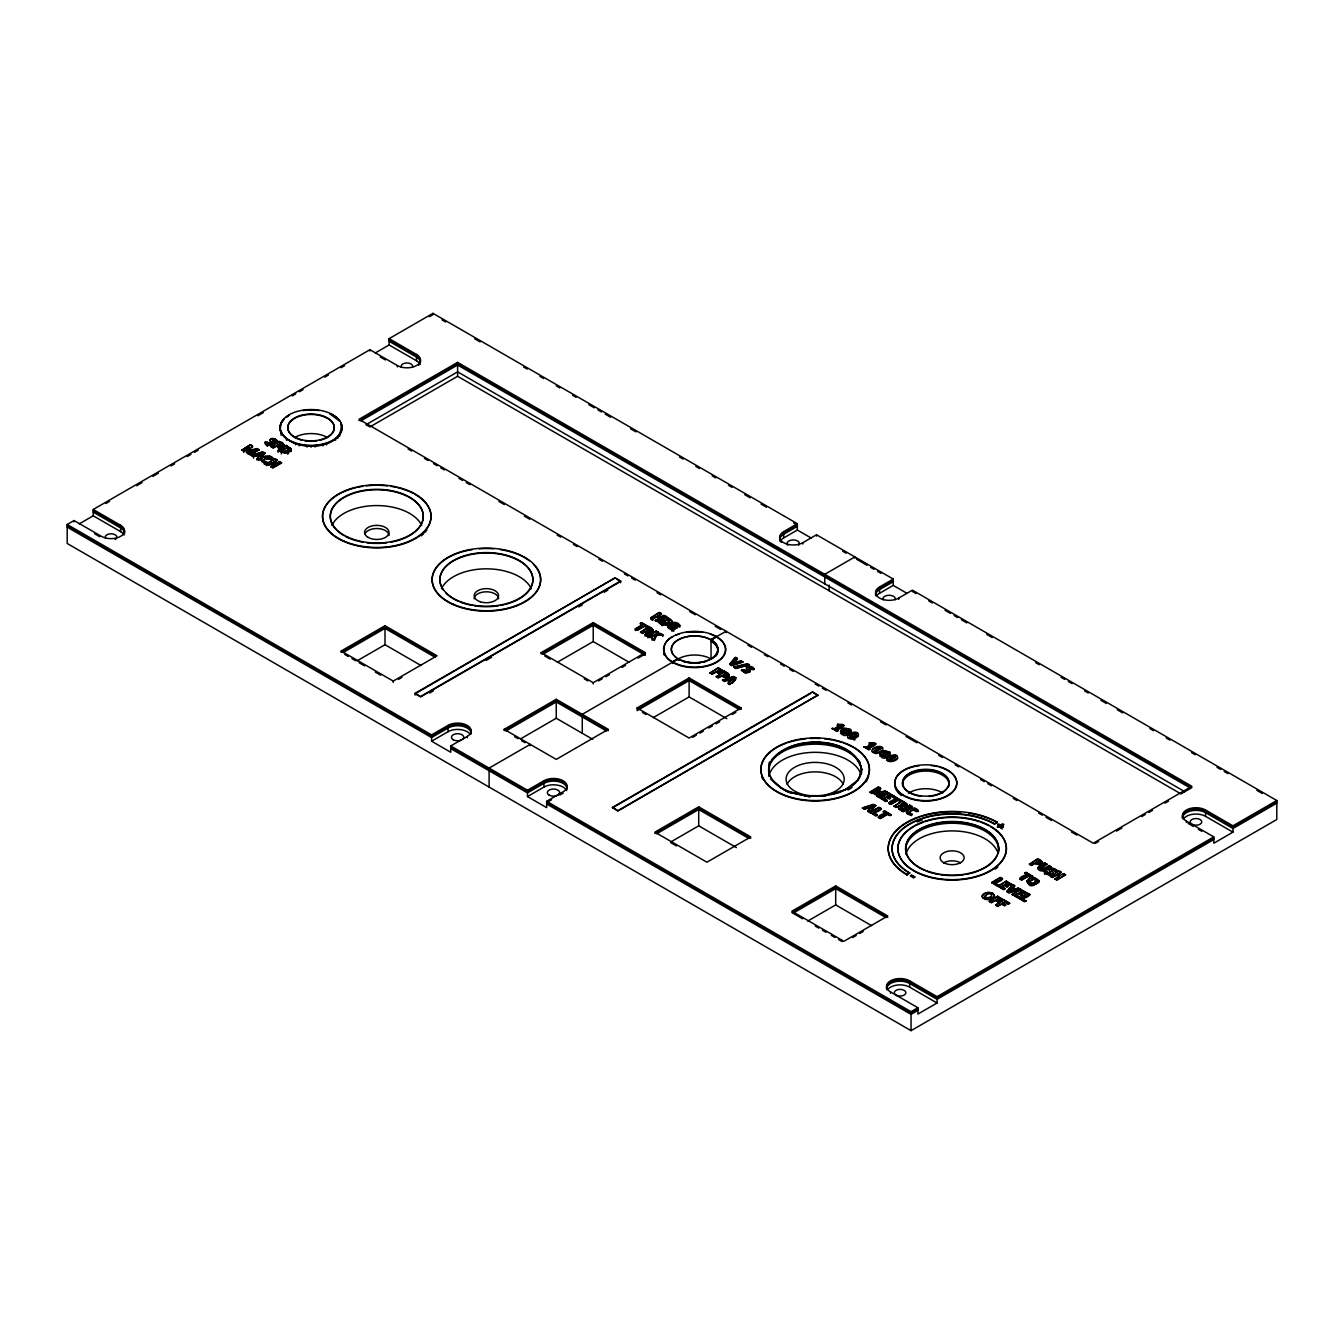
<?xml version="1.0" encoding="UTF-8"?>
<svg xmlns="http://www.w3.org/2000/svg" width="1344" height="1344" viewBox="0 0 1344 1344"><rect width="100%" height="100%" fill="white"/><g stroke="black" fill="none" stroke-linecap="round" stroke-linejoin="round"><path stroke-width="1.5" d="M261.324 460.555L261.324 459.497L262.03 461.765L264.348 462.974L266.213 463.294L266.65 461.815C259.98 461.412 268.481 455.196 270.984 458.741M667.884 626.002L667.884 627.06C668.002 621.617 678.703 620.491 679.762 625.884L677.93 625.968L675.763 623.818L672.034 624.742L670.404 626.203L670.824 628.102L674.134 627.413L672.571 626.388L673.73 625.279L677.292 627.329L673.764 629.798L669.329 628.79L667.884 626.623M906.511 812.75L906.528 811.675L907.217 813.943L911.417 815.489L911.837 814.01L908.981 812.902L910.661 810.415L914.39 809.508L918.389 811.121L916.558 811.658L913.164 809.962L909.031 812.33M290.959 450.106L290.993 449.03L290.959 451.433M288.658 448.61L287.448 447.367C276.074 451.231 284.206 454.003 288.456 449.82M669.413 620.374C668.102 626.304 654.679 623.263 668.203 619.147L669.396 621.214M273.706 442.999C273.252 446.998 266.398 445.721 265.188 442.613L271.202 442.999L269.489 444.108L267.254 441.874L265.188 442.176L265.188 443.94M743.568 669.665C751.565 671.63 745.13 673.898 743.568 669.665L741.485 670.404L745.382 673.126L749.7 672.218L748.894 668.506L750.019 671.244M1052.873 873.482L1052.755 872.038L1052.016 874.423L1048.27 874.877L1044.372 871.718L1046.59 872.206M275.856 443.167C276.511 438.228 269.254 440.53 275.436 441.084C281.669 443.167 270.631 434.532 270.127 440.647M748.894 668.942C749.666 664.675 754.135 672.504 753.85 668.489C752.573 666.137 746.676 664.927 746.441 668.438L746.525 667.363M1055.057 871.399C1053.629 865.956 1048.723 873.331 1054.133 870.156C1064.129 873.13 1045.229 862.478 1050.269 872.071M271.202 443.453L270.782 441.588L271.253 442.562M280.039 430.668L281.098 423.377L284.189 419.059M726.734 675.108C724.685 668.556 720.686 680.736 726.802 674.234M1035.989 862.394C1041.18 858.329 1039.668 864.494 1035.989 862.831C1040.726 865.469 1040.323 858.278 1035.989 862.831M841.092 725.777L837.362 725.894L837.53 724.332L842.772 724.45C848.82 727.222 823.939 734.546 843.965 725.357M869.198 744.274L872.928 744.156L869.198 744.274L869.366 742.711L874.608 742.829C880.656 745.601 855.775 752.926 875.801 743.736M851.071 730.548C834.574 720.871 841.109 744.862 850.954 731.338M847.711 735.773C846.283 741.686 860.882 738.444 858.161 733.606C854.112 728.179 842.923 739.973 850.954 733.068M890.282 753.178C873.785 743.501 880.32 767.508 890.148 753.967M882.773 749.7C883.865 742.308 865.351 749.666 874.322 753.01C877.178 755.597 885.192 747.802 881.563 750.775C879.228 753.362 873.97 752.758 872.323 751.85M886.922 758.402C885.545 763.946 898.246 761.342 897.658 757.445C896.498 750.994 885.562 758.688 887.393 757.63M284.054 444.931L281.585 446.796L276.612 445.67L273.252 447.619L271.253 446.914L273.252 448.056L276.612 446.124C282.19 450.526 287.465 442.932 279.434 441.504L271.253 446.46M729.07 675.746L728.28 673.529L724.5 671.429L716.335 676.838L718.318 677.998L721.694 676.049C723.694 677.628 729.49 678.132 729.019 674.419M1042.238 862.344L1039.769 864.662L1034.796 863.537L1031.419 865.469L1029.437 864.326L1037.618 858.917C1045.514 860.429 1040.138 867.25 1034.796 863.083L1031.419 865.032L1029.437 863.89M651.067 629.63L650.462 630.958L649.958 629.11L647.102 630.756L649.858 628.622L650.983 630.504M904.495 804.619C903.504 799.411 898.027 808.399 904.495 804.619L904.31 803.326M848.887 729.809C846.434 728.868 838.404 735.403 845.326 730.01C852.214 727.02 845.93 734.916 842.486 732.766M853.339 736.646C864.595 729.154 841.478 737.722 852.65 737.402C864.226 729.641 842.738 737.671 852.65 736.966M880.706 748.188C864.259 759.007 884.369 740.443 879.06 750.019M881.698 755.412L885.814 754.656L887.998 752.254L884.537 752.657L881.597 755.647L887.779 752.086M891.862 759.595C905.974 747.835 875.146 766.786 895.474 757.159M769.356 774.329C767.894 785.316 770.868 748.843 768.835 767.34C766.937 778.915 780.394 789.953 791.902 792.926C835.934 801.679 786.66 793.951 779.537 786.492C755.748 763.997 786.156 796.085 791.902 792.473M1036.594 880.958L1033.15 883.646L1036.694 880.572M645.12 634.872L647.22 636.082L647.455 631.73L647.455 633.494L648.648 633.814L648.648 632.05L647.455 631.73M900.732 809.743L900.95 805.829L900.732 810.18L898.632 808.534L900.732 810.18M984.698 895.927L984.598 896.767C996.996 903.454 990.242 885.058 984.917 897.523M1029.302 882.252C1029.454 879.144 1036.174 877.38 1036.694 881.009M647.926 637.829L647.926 636.048L649.925 637.207L652.982 635.426L652.193 638.954L654.36 640.198L655.402 636.115L654.427 634.536L654.427 636.317M654.36 640.198L655.402 635.678M982.363 895.154L982.262 896.868L983.388 893.928L988.394 892.181L992.662 893.206L994.342 895.44M982.195 896.23C983.741 891.509 991.082 892.55 993.468 893.76M1039.097 881.11C1023.658 896.818 1024.817 866.158 1039.097 881.546L1039.03 880.471M1026.9 881.698L1027.068 880.622M994.392 895.642C992.729 900.614 984.732 899.371 982.565 897.49C985.488 901.102 994.308 900.329 994.342 895.003L994.224 896.717M648.06 632.738L647.455 632.167C653.789 634.872 654.494 627.782 648.749 626.808L640.55 632.234L642.55 633.394L645.859 631.478M900.95 806.266L905.302 806.4L906.73 805.342L906.562 803.594L902.261 800.906L894.062 806.333L896.062 807.492L899.539 805.795L896.062 807.055L894.062 805.896M645.12 636.199L646.027 631.697M898.632 808.97L899.489 805.224M1038.005 867.283C1037.182 874.944 1055.326 868.711 1049.227 865.469L1042.81 869.064L1040.659 868.913L1046.842 864.36L1044.49 862.781L1038.828 866.326L1037.904 868.711M1037.854 868.224L1043.364 863.654M271.202 458.657C275.201 461.395 269.858 456.473 267.322 457.447C262.987 457.279 263.138 463.529 266.65 461.815M860.059 776.63L861.655 769.238L858.85 778.848L857.287 781.015L860.059 776.177L855.422 783.098L850.769 786.929L838.404 792.926L823.234 796.118L845.04 789.802L857.287 780.578M261.324 459.934C262.55 455.448 269.724 454.642 272.748 457.834L273.185 459.379M667.884 626.438L672.907 622.994L679.627 624.893M906.528 812.112C907.603 807.257 917.297 806.366 918.389 811.574M771.456 760.049C790.927 736.361 852.062 733.858 861.655 769.675C855.624 734.395 783.72 733.118 769.356 764.568M911.417 815.489L911.837 814.01M290.959 449.652L289.195 451.97L285.113 453.23L278.141 450.878L286.423 445.435L290.758 448.862M671.748 621.247L667.178 617.198C649.37 622.373 665.935 628.404 671.429 622.49L671.731 621.432M662.189 622.608C664.406 624.456 671.614 621.852 668.203 619.147M273.403 443.99L273.554 442.495L273.403 445.754L273.403 443.99L269.069 444.881L265.188 442.176M741.485 669.967L745.382 672.689L749.986 671.294M1044.372 871.718C1045.363 875.078 1053.797 876.07 1052.503 871.534M280.039 428.014C284.861 453.516 345.358 452.609 340.973 423.377M770.246 762.72C789.617 734.832 841.394 736.596 860.059 762.283M850.786 729.355L846.132 728.515L840.336 731.506M840.504 733.488L846.468 734.026L850.954 730.884M847.879 737.738L852.533 738.578L858.329 735.588M889.98 751.985L885.343 751.162L879.547 754.135M879.715 756.118L885.679 756.655L890.148 753.53M887.09 760.385L891.744 761.208L897.54 758.234M246.288 451.853L254.839 450.643L247.33 452.458L246.288 451.853L249.514 447.132L247.498 449.4M883.008 792.994L875.482 794.808C869.904 792.842 890.4 781.872 871.92 793.548L870.089 792.053L878.405 787.046C885.713 788.256 870.794 799.327 880.606 788.138M874.44 794.203L875.666 791.75M250.286 449.719L248.993 450.962L252.454 445.788L250.236 444.696L241.92 450.139L243.751 451.198L249.514 447.569M991.687 894.331C986.042 891.307 980.666 901.488 991.654 896.33M1029.403 881.849L1033.486 879.48L1036.627 880.622M1027.068 881.059L1029.89 878.354M1026.9 881.261C1028.261 886.788 1037.249 884.453 1038.929 882.185M1051.193 867.048L1049.227 865.906C1042.709 873.079 1034.695 868.056 1046.842 863.923M262.634 457.649L261.542 458.858M911.551 808.231L906.746 811.054M270.211 440.009L272.076 438.564M1056.989 871.265L1054.082 868.795L1049.412 869.114M648.648 632.05L653.218 630.806L651.386 628.135M900.95 805.829L905.302 805.963L906.562 803.594M847.879 731.203L848.786 729.624M874.306 750.96L877.85 748.507L880.606 748.44M889.073 759.478L892.601 757.025L895.373 756.958M732.194 663.684L741.031 660.66L742.846 662.155L731.69 665.717L729.658 664.339L735.386 657.451C742.846 658.375 722.854 670.891 737.402 658.392M729.658 664.339L735.386 657.451M1009.428 891.408L1018.282 887.93L1020.096 889.426L1008.941 892.987L1006.891 891.61L1012.637 884.722C1019.676 885.511 1004.69 894.314 1014.653 885.679M1006.891 891.61L1012.637 884.722M258.938 459.967L264.869 452.945L262.55 451.819L251.614 455.297L253.462 456.809L256.536 455.784L258.754 457.061L256.99 458.842L258.938 459.967L264.869 452.945M729.641 681.29C724.786 687.59 735.521 681.71 735.756 677.611L733.438 676.486L722.501 679.963L724.349 681.475L727.423 680.45L729.641 681.727L727.423 679.997L724.349 681.038L722.501 679.963M729.826 684.634L735.756 677.611M732.194 683.34L735.756 679.392M869.77 812.482L875.717 805.459L873.382 804.334L862.445 807.811L864.31 809.323L867.367 808.298L869.602 809.575L867.838 811.356L869.77 812.482L875.717 805.459M734.16 663.701L736.327 661.349M278.141 452.206L278.141 450.442L285.113 452.777L290.674 450.29M658.896 622.205L665.078 624.557L671.429 622.49M256.99 460.169L258.754 456.624L256.536 455.33L253.462 456.372L251.614 455.297M867.838 811.356L869.602 809.138L867.367 807.845L864.31 808.886L862.445 807.811M877.951 746.458L872.626 749.095M752.17 669.648L748.927 668.153M1046.808 872.155L1050 872.945L1049.328 870.19M1046.808 872.592L1046.59 871.769C1046.506 874.138 1051.445 874.423 1050.269 871.618M259.661 456.154L262.954 452.911L259.661 456.154L258.115 455.246L262.954 453.365M730.548 680.82L733.841 677.578L730.548 680.82L729.002 679.476L733.841 677.578M873.785 805.426C866.174 807.811 870.761 809.29 873.785 805.879M870.509 808.668L871.97 806.82M281.669 444.73L277.805 444.982L278.695 445.368M722.887 674.906L726.734 674.654L724.735 673.848M1009.428 890.971L1011.394 889.207M900.614 804.418L903.974 804.619L903.37 802.721M883.764 755.597L887.645 753.362M271.253 446.914L279.434 441.504M716.335 676.838L724.5 671.429M1029.437 864.326L1037.618 858.917M640.55 632.234L648.749 626.808M894.062 806.333L902.261 800.906M278.141 450.442L286.423 445.435M667.178 617.198L666.053 618.072M720.182 673.058C712.555 669.698 722.938 671.882 718.973 673.764L716.066 672.084L712.068 674.386L710.069 672.79L718.402 667.75L724.08 671.479L722.635 672.151L719.208 670.169L722.635 671.698L724.08 671.042M710.069 673.226L718.402 667.75M887.208 800.873C876.826 796.068 891.66 800.251 885.746 801.545L880.32 797.966L888.737 792.977L894.214 796.152L892.92 797.345L889.543 794.942L892.92 796.891L894.214 796.152M880.32 798.403L888.737 792.977M877.229 815.287C866.93 810.516 881.681 814.666 875.784 815.959L870.341 812.364L878.774 807.425C888.703 809.357 861.991 817.387 881.126 808.601M870.341 812.818L878.774 807.425M995.114 882.907L998.626 885.377L997.181 886.032L991.738 882.454L1000.154 877.514C1010.402 879.598 981.036 888.182 1002.523 878.674M1004.892 888.989C994.526 884.184 1009.361 888.367 1003.447 889.661L998.021 886.066L1006.438 881.093L1011.914 884.705L1010.621 885.444L1007.244 883.495L1010.621 885.007L1011.914 884.268M998.021 886.519L1006.438 881.093M999.482 901.522C991.855 898.162 1002.221 900.346 998.273 902.227L995.35 900.53L991.368 902.849L989.369 901.253L997.685 896.213L1003.38 899.942L1001.935 900.598L998.508 898.615L1001.935 900.161L1003.38 899.506M989.369 901.69L997.685 896.213M1005.732 905.134C998.088 901.774 1008.47 903.958 1004.522 905.822L1001.599 904.142L997.601 906.444L995.618 904.848L1003.934 899.825L1009.63 903.101L1008.185 904.21L1004.741 901.79L1008.185 903.773L1009.63 903.101M995.618 905.302L1003.934 899.825M1019.088 897.187C1008.722 892.382 1023.557 896.566 1017.643 897.859L1012.217 894.264L1020.634 889.291L1026.11 892.45L1024.817 893.642L1021.44 891.257L1024.817 893.206L1026.11 892.45M1012.217 894.718L1020.634 889.291M1022.381 898.649L1025.892 901.118L1024.447 901.774L1019.004 898.195L1027.421 893.256C1037.669 895.339 1008.286 903.924 1029.79 894.415M1019.004 898.632L1027.421 893.256M647.926 636.048L656.225 631.042L658.577 632.638L655.805 634.25L659.047 634.082M652.982 635.426L649.925 637.644L647.926 636.502L656.225 631.042M908.561 805.98L909.686 805.106L912.038 806.719L903.386 811.726C894.264 809.407 921.883 801.226 901.387 810.566M908.561 806.417L909.686 805.106M274.814 464.184C263.189 469.56 280.997 464.789 272.278 462.722L268.38 464.974L266.398 463.831L274.714 458.842C282.61 460.404 266.801 464.89 277.049 459.967M274.814 464.621L272.278 463.159L268.38 465.41L266.398 464.285L274.714 458.842M650.815 617.551L652.798 618.694L656.695 616.426L659.232 618.341L656.695 616.879L652.798 619.13L650.815 617.988L659.131 612.545C667.027 614.124 651.202 618.61 661.45 613.687M650.815 617.988L659.131 612.545M1050.403 875.986L1052.369 877.128L1056.283 874.86L1058.803 876.775L1056.283 875.314L1052.369 877.565L1050.403 876.422L1058.702 870.979C1066.615 872.558 1050.79 877.044 1061.038 872.122M1050.403 876.422L1058.702 870.979M870.089 792.49L878.405 787.046M716.335 676.402L718.318 677.544L721.694 675.612C726.734 679.543 732.413 673.445 724.5 671.866M717.276 670.942L719.208 669.715M717.276 671.378L719.208 670.169M887.611 796.169C895.373 799.932 883.865 796.74 889.543 794.942M887.611 796.606L889.543 795.396M1005.312 884.285C1013.074 888.048 1001.549 884.856 1007.244 883.058M996.559 899.405L998.508 898.178M996.559 899.842L998.508 898.615M1002.809 903L1004.741 901.79M1002.809 903.454L1004.741 902.227M1019.508 892.466C1027.27 896.23 1015.745 893.054 1021.44 891.257M1019.508 892.92L1021.44 891.694M900.614 804.871L903.47 803.208M277.805 444.982L280.543 443.302L281.719 444.746M280.543 443.302L279.67 443.906M725.609 675.007L724.618 675.914M896.582 755.58L888.132 756.89M281.434 450.845C283.651 452.693 290.858 450.089 287.448 447.367M241.92 449.702L243.751 450.761L249.514 447.132M870.089 792.053L871.92 793.111L877.682 789.482M677.779 625.615C674.671 620.357 666.338 630.605 674.134 626.976L672.571 625.951M289.128 415.363L286.44 417.11A30.996 17.892 0 0 1 289.128 415.229M672.689 636.804C661.147 641.29 661.147 657.619 672.689 662.122M838.404 792.473L848.03 788.659L855.422 782.662M845.258 732.698L847.241 731.64M907.183 593.443L893.239 585.396L893.239 579.062L879.53 586.975A13.558 7.829 0 0 0 879.53 598.046A13.558 7.829 0 0 0 898.716 598.046L912.408 590.15L1276.8 800.52L1276.8 819.504L911.047 1030.663L67.2 543.48L67.2 524.496L74.054 520.548L101.455 536.357A13.558 7.829 0 0 0 120.624 536.357A13.558 7.829 0 0 0 120.624 525.286L93.223 509.477L93.223 515.794L120.624 531.619A13.558 7.829 0 0 1 124.135 535.13M93.223 509.477L369.936 349.709L397.337 365.534A13.558 7.829 0 0 0 416.522 365.534A13.558 7.829 0 0 0 416.522 354.463L389.122 338.638L389.122 344.971L416.522 360.78A13.558 7.829 0 0 1 420.034 364.291M389.122 338.638L432.953 313.337L797.345 523.706L797.345 530.04L811.289 538.087M105.89 503.496L109.502 501.396M136.634 485.738L142.061 482.614M152.914 476.347L158.34 473.206M170.99 465.898L174.619 463.814M187.27 456.506L190.898 454.406M194.51 452.323L198.122 450.24M257.813 415.783L263.239 412.642M292.169 395.942L295.798 393.859M299.41 391.759L303.022 389.676M324.727 377.143L328.339 375.06M341.006 367.752L344.618 365.652M429.442 316.68L432.953 314.664L432.953 313.337M79.279 523.858L93.223 515.794M375.178 353.018L389.122 344.971M241.92 450.139L249.094 445.553M248.993 450.526L256.939 448.577L259.106 449.618L250.438 455.062L248.556 453.533L254.839 450.206M248.556 453.97L254.839 450.643M248.556 453.533L250.438 454.625L259.106 449.618M281.434 451.282L287.448 447.804M273.571 461.966L276.108 463.428L279.401 461.53L281.551 463.008L272.866 468.014L270.9 466.872M273.571 462.42L276.108 463.882L279.401 461.966L281.551 463.008M270.9 466.435L272.866 467.561L281.551 462.554M457.615 362.359L358.982 419.311L1093.243 843.226L1191.876 786.29L457.615 362.359L457.615 371.851L1184.602 791.582M358.982 420.638L457.615 363.703L1191.876 787.618L1181.107 793.817M360.78 420.941L457.615 365.03L1190.045 787.886M366.156 424.654L457.615 371.851M370.457 426.602L457.615 376.286L1180.704 793.75M341.174 651.034L385.006 625.733L437.069 655.788L393.238 681.089L341.174 651.034L341.174 652.378L385.006 627.06L435.271 656.074M342.922 652.68L385.006 628.387L435.271 657.401M356.95 660.912L385.006 644.717L420.907 665.448M398.496 679.392L401.99 677.359M415.145 695.083L415.145 693.302L615.149 577.836L620.626 580.994L620.626 582.775M415.145 693.302L420.622 696.478L620.626 580.994M615.149 577.836L415.145 693.756L420.622 696.914L620.626 581.448L616.526 579.062M429.727 693L433.356 690.9M486.091 660.458L491.534 657.3M578.81 606.917L582.439 604.817M604.262 592.217L607.908 590.117M645.288 653.957L593.225 623.902L541.178 653.957L541.178 652.63L593.225 622.574L645.288 652.63L645.288 653.957L638.114 658.09M542.976 654.242L593.225 625.229L645.288 655.284M67.2 524.496L431.592 734.882L448.022 725.39A13.558 7.829 0 0 1 467.208 725.39A13.558 7.829 0 0 1 467.208 736.462L467.208 737.789M557.34 662.273L593.225 641.558L629.126 662.273M893.239 579.062L816.514 534.778L802.822 542.69A13.558 7.829 0 0 1 783.653 542.69A13.558 7.829 0 0 1 783.653 531.619L797.345 523.706M797.345 526.361L783.653 534.274A13.558 7.829 0 0 0 779.671 539.818M431.592 734.882L431.592 741.199L448.022 731.707A13.558 7.829 0 0 1 469.358 733.337M780.142 541.447A13.558 7.829 0 0 1 783.653 537.936L797.345 530.04M640.349 623.33C646.397 626.186 637.56 624.036 641.642 622.591L648.094 626.304L648.094 628.085M640.349 623.767L641.642 623.028L648.094 626.741L646.8 627.497L644.582 626.22L637.358 630.386L635.359 629.244L642.583 625.061M635.359 630.571L635.359 628.79L642.583 624.624M635.359 628.79L637.358 629.95L644.582 625.766L646.8 627.06L648.094 626.304M657.989 615.686L660.526 617.148L663.818 615.25L665.952 616.274L657.283 621.734L655.318 620.592L659.232 617.904M655.318 620.592L659.232 618.341M657.989 616.123L660.526 617.585L663.818 615.686L665.952 616.728M655.318 620.155L657.283 621.281L665.952 616.274M658.896 622.658L664.272 619.55M640.55 631.798L642.55 632.94L645.859 631.042M662.189 623.045L668.203 619.584M431.592 741.199L450.761 752.27L450.761 745.954L467.208 736.462M655.805 635.578L655.805 633.814L658.577 632.201M672.571 626.388L673.73 625.716L677.292 627.766M668.102 627.682L673.764 629.345L677.292 627.329M504.185 729.338L556.248 699.283L608.294 729.338L556.248 759.394L504.185 729.338L504.185 730.666L556.248 700.61L608.294 730.666M505.982 730.968L556.248 701.938L606.564 731.002M541.178 652.63L593.225 682.685L645.288 652.63M598.618 680.904L602.213 678.821M605.791 676.754L609.386 674.671M621.953 667.43L625.548 665.347M520.346 738.998L556.248 718.267L592.687 739.301M672.689 661.92L678.166 658.762M673.126 654.595A23.251 13.423 0 0 1 694.596 636.031A23.251 13.423 0 0 1 716.083 654.595A23.251 13.423 0 0 1 678.166 658.946L582.271 714.319L582.271 733.286M712.404 639.425L716.52 636.367L711.043 639.526L711.043 658.946A23.251 13.423 0 0 0 678.166 658.946M637.073 707.986L689.119 677.93L741.182 707.986L741.182 709.313L689.119 679.258L637.073 709.313L637.073 707.986L689.119 738.041L741.182 707.986M637.073 710.64L689.119 680.585L739.385 709.598M710.069 672.79L712.068 673.949L716.066 671.63L718.973 673.31L720.182 672.622M527.486 790.238L543.917 780.746A13.558 7.829 0 0 1 563.102 780.746A13.558 7.829 0 0 1 563.102 791.818L546.655 801.31L546.655 807.643L527.486 796.572L527.486 790.238L450.761 745.954M653.218 717.646L689.119 696.914L726.818 718.67M893.239 580.406L879.53 588.302A13.558 7.829 0 0 0 876.019 595.862M893.239 581.734L879.53 589.63A13.558 7.829 0 0 0 875.566 595.174M527.486 796.572L543.917 787.08A13.558 7.829 0 0 1 566.597 790.591M877.38 594.922A13.558 7.829 0 0 1 879.53 593.309L893.239 585.396M551.594 799.798L546.655 802.637L911.047 1013.023L917.885 1009.058M559.81 795.043L563.102 793.145M692.714 737.302L696.31 735.218M699.888 733.152L703.483 731.086M708.876 727.961L712.454 725.894M716.05 723.828L719.645 721.745M732.211 714.504L735.79 712.421M612.41 807.442L812.414 691.975L817.891 695.134L617.887 811.054L612.41 807.442L617.887 810.617L817.891 695.134M612.41 807.895L810.6 693.47M836.623 729.59L838.018 730.397L836.875 731.489L832.238 728.364L834.742 728.515L841.092 725.34M832.238 728.818L834.742 728.952L838.606 726.281M698.712 806.854L654.881 832.154L706.927 862.21L750.775 836.909L698.712 806.854L698.712 825.821L736.411 847.594M654.881 833.482L698.712 808.181L750.775 838.236M656.628 833.801L698.712 809.508L748.978 838.522M832.238 728.364L836.875 731.052L838.018 730.397M670.656 842.033L698.712 825.821M868.459 747.97L869.837 748.776L868.694 749.868L864.058 746.743L866.578 746.894L872.928 743.719M864.058 747.197L866.578 747.331L872.928 744.156M864.058 746.743L868.694 749.431L869.837 748.776M877.162 792.876L885.108 790.927L887.275 791.969L878.606 797.412L876.725 795.883L883.008 792.557M876.725 796.32L879.85 794.086M876.725 795.883L878.606 796.975L887.275 791.969M883.663 798.386L886.402 796.858L889.308 798.538L890.518 797.849M883.663 798.84L886.402 797.311L889.308 798.991L890.518 798.286M896.095 799.176L893.861 797.429L895.154 796.69L901.606 800.856L900.312 801.595L898.094 800.318L890.87 804.485C881.748 802.183 909.502 793.934 888.871 803.342M893.861 797.882L895.154 797.126L901.606 800.856M888.871 802.906L890.87 804.048L898.094 799.882L900.312 801.158L901.606 800.402M885.578 813.271L883.344 811.524L884.638 810.785L891.089 814.951L889.795 815.69L887.578 814.414L880.354 818.58C871.231 816.278 898.985 808.03 878.354 817.438M883.344 811.978L884.638 811.222L891.089 814.951M878.354 817.001L880.354 818.143L887.578 813.977L889.795 815.254L891.089 814.498M901.387 810.13L903.386 811.272L912.038 806.282M835.699 885.931L791.868 911.249L843.914 941.304L887.762 915.986L835.699 885.931L835.699 904.915L871.601 925.646M793.615 912.895L835.699 888.586L885.965 917.616M807.643 921.11L835.699 904.915M909.67 872.844L906.931 874.86L909.67 872.844A60.06 34.675 0 0 1 909.67 823.805A60.06 34.675 0 0 1 994.61 823.805L997.349 822.226L994.61 824.242A60.06 34.675 0 0 0 913.534 822.209A60.06 34.675 0 0 0 902.95 868.644M997.685 824.544C1002.54 826.846 995.501 825.266 998.676 823.973L1000.474 825.014L1002.54 823.822C1006.068 825.233 998.071 827.03 1003.632 824.443M997.685 824.998L1003.632 824.88M910.493 875.683L911.602 875.045L914.71 876.842L913.601 877.918L910.493 875.683L913.601 877.481L914.71 876.842M910.493 876.12L911.602 875.482L914.71 877.279M1001.566 825.636L1003.363 827.114L997.5 827.182L999.482 825.586M997.5 827.182L999.482 826.022M997.5 826.728L1003.363 826.678M852.684 937.558L856.195 935.542M859.706 933.509L863.201 931.493M991.738 882.89L999.046 878.388M1001.347 886.502L1004.102 884.974L1007.009 886.654L1008.218 885.965M1027.034 874.759L1024.8 873.029L1026.094 872.273L1032.545 876.439L1031.234 877.195L1029.034 875.918L1021.81 880.085C1012.687 877.766 1040.441 869.534 1019.81 878.942M1001.347 886.956L1004.102 885.41L1007.009 887.107L1008.218 886.402M1024.8 873.466L1026.094 872.726L1032.545 876.439M1019.81 878.489L1021.81 879.648L1029.034 875.465L1031.234 876.758L1032.545 876.002M1037.904 868.258L1043.23 870.559L1051.193 866.611M1031.234 878.522L1032.545 877.766M989.369 901.253L991.368 902.395L995.35 900.094L998.273 901.774L999.482 901.085M1095.024 843.528L1098.619 841.445M1116.545 831.096L1121.938 827.988M1141.661 816.598L1145.239 814.531M1148.834 812.465L1152.413 810.382M1164.962 803.141L1168.558 801.074M1015.543 894.701L1018.298 893.172L1021.205 894.852L1022.414 894.163M1015.543 895.154L1018.298 893.609L1021.205 895.289L1022.414 894.6M995.618 904.848L997.601 906.007L1001.599 903.706L1004.522 905.386L1005.732 904.68M1057.577 874.121L1060.097 875.582L1063.39 873.684L1065.54 874.709L1056.871 880.169L1054.906 879.026L1058.803 876.322M1054.906 879.026L1058.803 876.775M1054.906 878.59L1056.871 879.715L1065.54 874.709M546.655 801.31L911.047 1011.679L917.885 1007.731L917.885 1014.065L937.07 1002.994L937.07 996.66L1213.783 836.909L1213.783 843.226L1232.969 832.154L1232.969 825.821L1276.8 800.52M1213.783 838.236L937.07 997.987L909.67 982.178A13.558 7.829 0 0 0 893.306 980.935A13.558 7.829 0 0 0 886.99 989.738M1276.8 801.847L1232.969 827.165L1205.568 811.339A13.558 7.829 0 0 0 1189.205 810.096A13.558 7.829 0 0 0 1182.871 818.899M917.885 1010.386L911.047 1014.35L546.655 803.964M1213.783 839.563L937.07 999.314L909.67 983.506A13.558 7.829 0 0 0 894.902 981.809A13.558 7.829 0 0 0 886.519 989.033M1276.8 803.174L1232.969 828.492L1205.568 812.666A13.558 7.829 0 0 0 1190.784 810.97A13.558 7.829 0 0 0 1182.418 818.21M874.306 750.523L875.7 751.918L878.438 750.406M265.322 456.288L263.458 457.094M754.102 669.514L751.195 667.044L747.096 666.809M880.32 797.966L885.746 801.091L887.208 800.436M870.341 812.364L875.784 815.506L877.229 814.85M991.738 882.454L997.181 885.595L998.626 884.94M998.021 886.066L1003.447 889.207L1004.892 888.552M1012.217 894.264L1017.643 897.406L1019.088 896.75M1019.004 898.195L1024.447 901.337L1025.892 900.665M729.658 663.886L731.69 665.263L742.846 661.702M1006.891 891.173L1008.941 892.55L1020.096 888.989M258.115 456.59L258.115 454.81L262.954 452.911M729.002 679.913L733.841 678.031M732.194 664.121L741.031 661.097L742.846 662.155M647.102 630.319L650.462 630.521M251.614 455.734L262.55 452.256L264.869 453.398M722.501 680.4L733.438 676.922L735.756 678.065M862.445 808.248L873.382 804.77L875.717 805.913M675.73 635.258L679.106 633.965M853.86 740.057L855.103 739.62M248.993 450.962L256.939 449.014L259.106 450.055M877.162 793.313L879.295 792.12M868.946 807.761L871.382 806.467M1020.096 889.426L1018.282 888.384L1012.334 889.745M733.757 666.96L735.756 668.102L749.381 664.826L735.756 668.556L733.757 666.96L747.449 663.701L749.381 664.826M733.757 667.397L747.449 664.154L749.381 665.263M858.161 733.606L852.18 732.631M881.227 792.17L885.108 791.364L887.275 792.406M874.44 793.766L879.312 793.565M1029.37 882.185L1033.15 883.21M741.485 670.404L743.702 670.454M1044.372 872.155L1046.455 871.433M686.582 632.167L702.626 632.167M821.218 796.286L827.182 795.161M1039.03 880.925L1036.358 878.64L1032.007 877.75M807.072 795.665L823.234 795.665M275.856 441.403L277.788 441.269L277.788 443.033M752.17 669.194L754.102 669.06M1055.057 870.946L1056.989 870.811M654.427 634.536L662.76 634.771L662.76 636.535M655.805 633.814L660.66 633.562L662.76 634.771M677.561 624.809L679.762 625.447L679.762 627.211M306.986 410.273L315.084 410.273M843.965 725.81L837.53 724.332M875.801 744.173L869.366 742.711M838.27 725.474L837.362 725.894M261.324 460.118L266.213 462.857L266.398 465.612M809.088 796.286L803.124 795.161M906.511 812.297L911.417 815.035M908.863 812.414L911.837 814.447M882.605 747.718L879.95 746.441M1029.302 881.798L1031.251 883.31M900.95 807.61L902.16 807.929M272.748 457.834L269.522 456.086M918.271 810.566L914.726 808.265M842.386 732.581L843.242 733.102M881.597 755.21L882.454 755.748M710.102 633.965L716.52 636.804L711.043 639.778L726.113 631.277L726.113 632.604M274.882 438.799L277.788 441.269M279.434 441.941L283.937 444.931M1037.618 859.354L1042.121 862.344M735.386 657.888L737.402 658.846M1012.637 885.175L1014.653 886.116M648.749 627.245L650.798 627.816M1065.54 875.162L1063.39 873.684M280.543 443.738L281.484 444.343M659.131 612.998L661.45 614.124M274.714 459.278L277.049 460.404M1046.842 864.36L1044.49 862.781M252.454 446.225L250.236 444.696M878.405 787.5L880.606 788.575M656.225 631.478L658.577 632.638M878.774 807.878L881.126 809.038M1002.523 879.127L1000.154 877.514M1027.421 893.693L1029.79 894.852M667.178 617.652L671.042 619.584M286.423 445.872L290.287 448.258M329.902 413.818L339.679 421.159M906.562 804.048L903.622 801.562M442.025 319.889L445.654 321.989M474.65 338.738L480.094 341.88M523.606 366.996L527.218 369.079M539.918 376.404L543.547 378.504M556.231 385.829L559.86 387.929M572.544 395.254L576.173 397.354M588.857 404.678L594.3 407.82M597.929 409.903L601.558 412.003M605.186 414.086L610.613 417.228M630.554 428.753L635.998 431.878M679.51 457.01L683.138 459.094M695.822 466.418L699.451 468.518M712.135 475.843L715.764 477.943M728.448 485.268L732.077 487.351M744.778 494.676L750.204 497.818M761.09 504.101L766.517 507.242M793.716 522.95L797.345 525.034L783.653 532.946A13.558 7.829 0 0 0 781.486 542.405M842.671 551.208L846.166 553.224M856.615 559.255L867.082 565.303M870.576 567.319L874.054 569.318M877.548 571.334L881.026 573.35M912.408 591.478L916.037 593.561M928.721 600.886L932.35 602.986M945.05 610.31L950.477 613.452M954.106 615.552L957.734 617.635M961.363 619.735L966.806 622.877M986.748 634.385L992.174 637.526M1035.686 662.642L1039.315 664.742M1061.071 677.292L1064.7 679.392M1068.312 681.475L1071.941 683.575M1084.642 690.9L1088.254 693M1100.954 700.325L1106.398 703.466M1117.267 709.75L1122.71 712.891M1149.893 728.582L1153.522 730.682M1166.222 738.007L1169.834 740.09M1191.59 752.657L1195.219 754.757M1216.975 767.306L1220.604 769.406M1224.233 771.49L1227.845 773.59M1256.858 790.339L1262.302 793.481M1186.382 822.41L1186.382 821.083A13.558 7.829 0 0 1 1186.382 810.012A13.558 7.829 0 0 1 1205.568 810.012L1232.969 825.821M389.122 339.965L416.522 355.79A13.558 7.829 0 0 1 420.487 361.318M389.122 341.292L416.522 357.118A13.558 7.829 0 0 1 420.487 362.645M1184.232 817.958A13.558 7.829 0 0 1 1205.568 816.346L1232.969 832.154M1186.382 821.083L1213.783 836.909M380.218 356.966L385.358 359.94M1188.096 823.402L1193.237 826.358M1198.378 829.332L1201.805 831.314M366.257 424.838L369.886 426.938M408.055 448.963L411.684 451.063M424.418 458.422L428.047 460.505M433.507 463.663L437.136 465.763M440.765 467.863L444.41 469.963M458.942 478.346L462.571 480.446M466.217 482.546L469.846 484.646M498.926 501.43L504.386 504.588M524.378 516.13L529.822 519.271M557.088 535.013L560.717 537.113M573.451 544.454L577.08 546.554M598.886 559.154L602.515 561.238M624.338 573.838L627.967 575.938M631.596 578.038L635.242 580.138M657.048 592.721L660.677 594.821M689.758 611.604L695.218 614.762M715.21 626.304L720.653 629.446M747.919 645.187L751.548 647.287M764.282 654.629L767.911 656.729M780.629 664.07L784.274 666.17M789.718 669.329L793.363 671.429M815.17 684.012L818.798 686.112M822.427 688.212L826.073 690.312M847.879 702.895L851.508 704.995M880.589 721.795L886.049 724.937M906.041 736.478L916.944 742.778M938.75 755.362L942.396 757.462M955.114 764.803L958.742 766.903M980.549 779.503L984.194 781.603M987.823 783.703L991.452 785.803M1013.275 798.386L1016.904 800.486M1038.71 813.07L1042.356 815.17M1045.985 817.27L1051.428 820.428M1071.42 831.97L1076.88 835.111M817.891 695.587L812.414 691.975M650.815 619.315L652.798 620.458L652.798 618.694M836.623 730.044L838.018 730.834M868.459 748.423L869.837 749.213M1001.566 826.09L1003.363 827.114M1000.574 827.988L1002.355 829.013M718.402 668.203L724.08 671.479M729.002 679.476L730.548 680.383M645.12 634.435L647.22 636.082M654.36 639.761L652.193 638.518L652.193 640.282M727.877 683.071L729.826 684.197M888.737 793.43L894.214 796.589M893.861 797.429L896.095 798.722M1024.8 873.029L1027.034 874.322M1006.438 881.546L1011.914 884.705M1020.634 889.728L1026.11 892.903M883.344 811.524L885.578 812.818M258.115 454.81L259.661 455.717M868.946 807.324L870.509 808.231M995.114 883.344L998.626 885.377M1022.381 899.086L1025.892 901.118M867.838 810.919L869.77 812.045M256.99 458.405L258.938 459.53M997.685 896.666L1003.38 899.942M1003.934 900.262L1009.63 903.554M544.774 656.023L550.15 659.131M584.254 678.821L587.849 680.904M642.449 712.421L646.044 714.504M887.762 917.314L835.699 887.258L791.868 912.576L802.637 918.792M514.601 736.68L518.078 738.679M521.539 740.678L525.017 742.694M344.77 654.444L348.348 656.51M351.943 658.594L355.538 660.66M359.117 662.726L364.51 665.834M375.278 672.067L380.671 675.175M671.026 842.806L676.418 845.914M815.203 926.05L818.782 928.116M822.377 930.182L825.972 932.266M831.348 935.374L834.943 937.44M838.538 939.523L842.117 941.59M890.501 993.25L890.501 991.922A13.558 7.829 0 0 1 890.501 980.834A13.558 7.829 0 0 1 909.67 980.834L937.07 996.66M93.223 510.804L120.624 526.613A13.558 7.829 0 0 1 124.589 532.157M93.223 512.131L120.624 527.94A13.558 7.829 0 0 1 124.589 533.484M888.334 988.798A13.558 7.829 0 0 1 909.67 987.168L937.07 1002.994M890.501 991.922L917.885 1007.731M94.601 533.736L99.742 536.71M67.2 525.823L431.592 736.21L448.022 726.718A13.558 7.829 0 0 1 464.402 725.474A13.558 7.829 0 0 1 470.719 734.278M450.761 747.281L527.486 791.566L543.917 782.074A13.558 7.829 0 0 1 560.28 780.83A13.558 7.829 0 0 1 566.597 789.634M67.2 527.15L431.592 737.537L448.022 728.045A13.558 7.829 0 0 1 462.806 726.348A13.558 7.829 0 0 1 471.173 733.572M450.761 748.608L527.486 792.893L543.917 783.401A13.558 7.829 0 0 1 558.701 781.704A13.558 7.829 0 0 1 567.067 788.945M672.571 627.715L674.134 628.74L674.134 626.976M289.615 448.997L290.993 450.811M289.615 450.341L290.287 450.912L290.287 447.821M655.402 636.115L654.427 634.99L662.76 635.208L660.66 633.562M273.554 442.932L272.748 441.084M272.597 440.698L273.302 441.991M1044.372 873.482L1045.01 874.524M747.079 669.379L747.382 670.32M270.379 440.882L270.782 442.025M770.246 776.177L771.456 778.848M982.262 896.431L982.565 897.49M290.993 449.484L290.758 448.426L290.758 451.517M746.441 668.002L746.676 669.127M270.127 440.21L270.379 441.336L270.211 439.572M729.137 676.637L728.767 676.183M906.78 804.048L906.73 805.342M1205.568 810.012L1205.568 816.346M1051.949 871.08L1051.814 869.904M1042.121 861.907L1042.171 863.234M1040.306 868.123L1040.323 869.014M1039.903 861.722L1039.836 862.579M1036.627 880.186L1036.594 881.412M1029.403 881.412L1029.37 882.638M911.047 1011.679L911.047 1030.663M909.67 980.834L909.67 987.168M909.031 811.877L908.981 813.338M902.16 806.148L902.16 809.256M901.572 806.4L901.572 809.491M898.716 598.046L898.716 599.374M895.373 756.521L895.39 757.596M889.073 759.041L889.09 760.116M887.998 752.254L888.014 753.329M881.681 754.774L881.698 755.849M880.606 748.003L880.639 749.062M879.53 586.975L879.53 593.309M856.162 733.891L856.178 734.95M854.885 558.247L854.885 556.92L824.746 574.325L824.746 583.817M849.862 736.394L849.878 737.47M842.47 732.144L842.486 733.202M834.809 793.565L831.062 794.455M829.13 585.077L829.13 590.772M816.514 534.778L816.514 536.105M802.822 542.69L802.822 544.018M799.243 794.455L795.497 793.565M783.653 531.619L783.653 537.936M749.868 670.286L749.986 671.731M747.55 670.354L747.516 671.244M689.119 677.93L689.119 696.914M678.166 660.274L678.166 658.51L672.689 661.668L672.689 663.449M677.93 625.531L677.93 627.295M677.275 624.49L677.275 626.254M676.906 624.221L676.906 626.002M676.351 623.969L676.351 625.733M675.763 623.818L675.763 625.598M675.142 623.784L675.142 625.548M674.52 623.834L674.52 625.598M673.882 623.952L673.882 625.733M673.764 629.345L673.764 631.126M673.26 624.154L673.26 625.934M672.655 629.328L672.655 631.092M671.378 625.178L671.378 626.942M671.53 629.16L671.53 630.941M670.858 622.675L670.925 623.599M670.807 625.682L670.824 628.102M670.404 626.203L670.354 627.665M669.11 623.734L669.194 625.918M668.287 624.07L668.287 625.834M667.464 624.305L667.464 626.086M665.532 623.146L665.532 624.926M664.658 654.091L664.658 655.418L663.869 653.117L663.869 654.461M663.415 623.078L663.415 624.842M662.155 623.969L662.155 625.75L660.895 623.364M656.51 635.107L656.51 636.871M653.268 629.95L653.218 631.243M651.806 631.848L651.806 633.629M651.168 632.05L651.168 633.83M650.546 632.15L650.546 633.931M649.908 632.184L649.908 633.965M648.967 629.244L649.051 631.361M648.06 632.302L648.06 634.066M646.8 627.06L646.8 628.824M593.225 622.574L593.225 641.558M593.225 682.685L593.225 684.012M556.248 699.283L556.248 718.267M543.917 780.746L543.917 787.08M530.225 745.702L530.225 744.374L489.115 768.096L489.115 787.08M457.615 372.49L457.615 376.286M448.022 725.39L448.022 731.707M416.522 354.463L416.522 360.78M397.337 365.534L397.337 366.862M393.238 681.089L393.238 682.416M385.006 625.733L385.006 644.717M369.936 349.709L369.936 351.036M339.679 434.851L339.679 436.195M337.882 436.951L337.882 438.295M335.63 438.9L335.63 440.227M326.542 443.503L326.542 444.83M322.896 444.545L322.896 445.872M315.084 445.754L315.084 447.082M311.035 445.906L311.035 447.233M306.986 445.754L306.986 447.082M299.174 444.545L299.174 445.872M295.546 443.503L295.546 444.83M288.49 448.207L288.49 449.988M288.355 451.954L288.355 453.734M288.103 447.804L288.103 450.19M287.532 452.29L287.532 454.07M286.44 438.9L286.44 440.227M283.937 444.494L283.987 445.822M282.358 446.578L282.358 448.342M281.719 446.074L281.047 443.57M281.585 446.796L281.585 448.577M281.484 443.906L281.484 445.67M281.4 452.206L281.4 453.97M281.098 432.634L281.098 435.305M280.778 446.88L280.778 448.661M279.972 446.846L279.972 448.627M279.149 446.695L279.149 448.476M278.309 446.443L278.309 448.224M275.218 440.378L275.218 442.142M274.932 440.177L274.932 441.941M274.478 439.958L274.478 441.739M273.958 439.841L273.958 441.622M273.437 439.858L273.437 441.638M272.916 440.059L273 441.941M272.63 440.345L272.63 442.126M272.278 462.722L272.278 464.486M270.346 457.716L270.346 459.48M269.791 457.464L269.791 459.228M269.203 457.313L269.203 459.094M268.582 457.279L268.582 459.043M267.96 457.33L267.96 459.094M267.59 444.41L267.59 446.191M267.322 457.447L267.322 459.228M266.935 444.091L266.935 445.855M266.683 457.649L266.683 459.43M266.297 443.654L266.297 445.435M265.222 462.739L265.222 464.503M264.348 462.521L264.348 464.302M263.827 459.698L263.777 461.16M253.462 456.372L253.462 458.136M252.454 445.788L252.454 447.552M247.33 452.004L247.33 453.785M243.751 450.761L243.751 452.525M120.624 525.286L120.624 531.619M74.054 520.548L74.054 521.875M420.034 363.35A13.558 7.829 0 0 1 418.673 365.232M415.145 494.441A54.247 31.315 0 0 1 409.819 541.43A54.247 31.315 0 0 1 329.818 532.241A54.247 31.315 0 0 1 356.026 487.654M357.689 487.284A54.247 31.315 0 0 1 362.746 486.343M366.206 485.873A54.247 31.315 0 0 1 387.374 485.873M390.835 486.343A54.247 31.315 0 0 1 395.909 487.284M397.555 487.654A54.247 31.315 0 0 1 408.391 491.131M409.819 491.736A54.247 31.315 0 0 1 413.448 493.5M533.366 564.194A54.247 31.315 0 0 1 509.309 608.244A54.247 31.315 0 0 1 435.406 590.57A54.247 31.315 0 0 1 472.349 549.612M479.304 548.806A54.247 31.315 0 0 1 493.466 548.806M500.422 549.612A54.247 31.315 0 0 1 529.418 560.801M426.905 529.906A54.247 31.315 0 0 1 424.906 532.375M423.763 533.585A54.247 31.315 0 0 1 421.226 535.886M711.043 640.214A23.251 13.423 0 0 1 711.043 659.198M706.222 661.332A23.251 13.423 0 0 1 703.5 662.105M700.627 662.676A23.251 13.423 0 0 1 682.987 661.332M680.45 660.358A23.251 13.423 0 0 1 678.166 659.198M716.52 637.056A30.996 17.892 0 0 1 716.52 662.374A30.996 17.892 0 0 1 672.689 662.374M769.356 774.497A46.502 26.846 0 0 1 815.153 752.321A46.502 26.846 0 0 1 860.933 774.497M787.08 784.308A29.064 16.783 0 0 1 815.153 771.876A29.064 16.783 0 0 1 843.226 784.308M843.629 743.014A54.247 31.315 0 0 1 856.363 790.037A54.247 31.315 0 0 1 773.942 790.037A54.247 31.315 0 0 1 786.677 743.014M788.038 742.56A54.247 31.315 0 0 1 796.606 740.242M798.084 739.939A54.247 31.315 0 0 1 805.728 738.83M810.432 738.478A54.247 31.315 0 0 1 819.874 738.478M824.578 738.83A54.247 31.315 0 0 1 832.222 739.939M833.7 740.242A54.247 31.315 0 0 1 842.268 742.56M883.142 599.777A6.199 3.578 0 0 1 889.123 595.258A6.199 3.578 0 0 1 895.121 599.777M921.11 796.303A23.251 13.423 0 0 1 903.319 779.705A23.251 13.423 0 0 1 933.072 770.414A23.251 13.423 0 0 1 947.402 788.105M946.562 789.163A23.251 13.423 0 0 1 929.174 796.438M908.393 793.229A23.251 13.423 0 0 1 942.682 792.926M939.053 766.987A30.996 17.892 0 0 1 948.511 795.329A30.996 17.892 0 0 1 898.834 792.019A30.996 17.892 0 0 1 919.279 765.66M931.342 765.559A30.996 17.892 0 0 1 937.205 766.517M943.639 862.848A12.012 6.938 0 0 1 960.641 862.848M906.041 854.246A46.502 26.846 0 0 1 949.099 830.962A46.502 26.846 0 0 1 997.046 850.802M997.046 855.708A46.502 26.846 0 0 1 980.448 870.055M978.802 870.761A46.502 26.846 0 0 1 966.118 874.373M964.169 874.692A46.502 26.846 0 0 1 940.111 874.692M938.162 874.373A46.502 26.846 0 0 1 925.462 870.761M923.832 870.055A46.502 26.846 0 0 1 934.349 823.956A46.502 26.846 0 0 1 998.239 852.264M990.494 826.627A54.247 31.315 0 0 1 990.494 870.912A54.247 31.315 0 0 1 913.786 870.912A54.247 31.315 0 0 1 913.786 826.627M915.499 825.67A54.247 31.315 0 0 1 923.496 822.175M925.025 821.638A54.247 31.315 0 0 1 979.255 821.638M980.784 822.175A54.247 31.315 0 0 1 988.781 825.67M906.931 874.86A63.924 36.91 0 0 1 920.17 816.799M922.001 816.211A63.924 36.91 0 0 1 960.49 812.162M968.688 813.103A63.924 36.91 0 0 1 997.349 822.662M909.67 873.281A60.06 34.675 0 0 1 904.495 869.87M906.931 874.423A63.924 36.91 0 0 1 906.931 822.226A63.924 36.91 0 0 1 997.349 822.226M868.577 776.446A54.247 31.315 0 0 1 866.124 781.721M762.754 779.117A54.247 31.315 0 0 1 761.729 776.446M901.488 795.598A30.996 17.892 0 0 1 895.121 787.097M997.886 866.914A54.247 31.315 0 0 1 995.182 869.165M917.162 821.906A60.06 34.675 0 0 1 922.118 820.058M676.166 657.636A23.251 13.423 0 0 1 674.47 656.174M906.041 853.591A46.502 26.846 0 0 1 952.14 823.25A46.502 26.846 0 0 1 998.239 853.591M852.046 787.349A46.502 26.846 0 0 1 848.03 789.986M769.054 774.514A46.502 26.846 0 0 1 815.153 744.156A46.502 26.846 0 0 1 861.252 774.514M711.043 641.29A23.251 13.423 0 0 1 716.083 655.922M902.782 786.442A23.251 13.423 0 0 1 925.428 771.07A23.251 13.423 0 0 1 948.881 786.038M443.419 590.134A46.502 26.846 0 0 1 467.964 555.206A46.502 26.846 0 0 1 528.797 568.865A46.502 26.846 0 0 1 506.033 604.195M504.168 604.666A46.502 26.846 0 0 1 500.354 605.455M498.422 605.791A46.502 26.846 0 0 1 474.348 605.791M472.399 605.455A46.502 26.846 0 0 1 459.715 601.843M458.086 601.154A46.502 26.846 0 0 1 446.124 593.275M340.973 423.259A30.996 17.892 0 0 1 306.986 445.62A30.996 17.892 0 0 1 284.189 418.942M303.022 410.592A30.996 17.892 0 0 1 319.066 410.592M329.902 413.683A30.996 17.892 0 0 1 339.679 421.042M302.148 440.278A23.251 13.423 0 0 1 292.589 419.714A23.251 13.423 0 0 1 329.482 419.714A23.251 13.423 0 0 1 319.939 440.278M317.05 440.849A23.251 13.423 0 0 1 305.021 440.849M343.913 535.567A46.502 26.846 0 0 1 349.574 494.827A46.502 26.846 0 0 1 418.337 504.538A46.502 26.846 0 0 1 390.768 542.186M386.854 542.791A46.502 26.846 0 0 1 366.727 542.791M362.813 542.186A46.502 26.846 0 0 1 358.999 541.397M357.151 540.926A46.502 26.846 0 0 1 345.374 536.374M294.605 437.506A23.251 13.423 0 0 1 327.482 437.506M441.47 588.739A46.502 26.846 0 0 1 486.377 568.831A46.502 26.846 0 0 1 531.3 588.739M331.884 525.454A46.502 26.846 0 0 1 376.79 505.562A46.502 26.846 0 0 1 421.697 525.454M364.997 533.753A12.197 7.039 0 0 1 378.386 528.578A12.197 7.039 0 0 1 389.004 535.567M474.18 598.836A12.197 7.039 0 0 1 486.377 591.797A12.197 7.039 0 0 1 498.59 598.836M401.318 367.198A5.813 3.36 0 0 1 406.93 362.964A5.813 3.36 0 0 1 412.541 367.198M105.42 538.02A5.813 3.36 0 0 1 111.031 533.803A5.813 3.36 0 0 1 116.642 538.02M116.071 538.826A5.813 3.36 0 0 1 115.147 539.532M787.87 545.278A6.199 3.578 0 0 1 793.229 539.902A6.199 3.578 0 0 1 798.605 545.278M671.748 620.81L671.731 621.869L671.748 620.81M800.621 793.699A29.064 16.783 0 0 0 844.217 779.167A29.064 16.783 0 0 0 800.621 764.635A29.064 16.783 0 0 0 800.621 793.699M897.17 995.618A5.813 3.36 0 0 0 905.89 992.712A5.813 3.36 0 0 0 897.17 989.806A5.813 3.36 0 0 0 897.17 995.618M1193.069 824.779A5.813 3.36 0 0 0 1201.788 821.873A5.813 3.36 0 0 0 1193.069 818.966A5.813 3.36 0 0 0 1193.069 824.779M549.125 795.144A6.199 3.578 0 0 0 559.49 793.531A6.199 3.578 0 0 0 551.897 789.146A6.199 3.578 0 0 0 549.125 795.144M943.639 862.646A12.012 6.938 0 0 0 963.749 859.538A12.012 6.938 0 0 0 949.032 851.054A12.012 6.938 0 0 0 943.639 862.646M925.025 875.448A54.247 31.315 0 0 0 1006.387 848.316A54.247 31.315 0 0 0 925.025 821.201A54.247 31.315 0 0 0 925.025 875.448M923.832 869.618A46.502 26.846 0 0 0 998.239 851.827A46.502 26.846 0 0 0 934.349 823.519A46.502 26.846 0 0 0 923.832 869.618M682.987 660.895A23.251 13.423 0 0 0 717.847 649.27A23.251 13.423 0 0 0 682.987 637.644A23.251 13.423 0 0 0 682.987 660.895M679.106 664.776A30.996 17.892 0 0 0 725.592 649.27A30.996 17.892 0 0 0 679.106 633.763A30.996 17.892 0 0 0 679.106 664.776M907.301 797.093A30.996 17.892 0 0 0 956.575 784.778A30.996 17.892 0 0 0 913.483 766.298A30.996 17.892 0 0 0 907.301 797.093M911.921 793.498A23.251 13.423 0 0 0 948.881 784.258A23.251 13.423 0 0 0 916.558 770.398A23.251 13.423 0 0 0 911.921 793.498M784.039 794.892A54.247 31.315 0 0 0 869.182 771.96A54.247 31.315 0 0 0 792.221 740.846A54.247 31.315 0 0 0 784.039 794.892M453.365 604.262A54.247 31.315 0 0 0 540.17 583.514A54.247 31.315 0 0 0 465.629 550.486A54.247 31.315 0 0 0 453.365 604.262M458.086 600.718A46.502 26.846 0 0 0 532.476 582.926A46.502 26.846 0 0 0 468.586 554.618A46.502 26.846 0 0 0 458.086 600.718M292.169 441.638A30.996 17.892 0 0 0 341.762 429.778A30.996 17.892 0 0 0 299.174 410.911A30.996 17.892 0 0 0 292.169 441.638M296.89 438.094A23.251 13.423 0 0 0 334.085 429.19A23.251 13.423 0 0 0 302.148 415.044A23.251 13.423 0 0 0 296.89 438.094M343.778 540.994A54.247 31.315 0 0 0 430.567 520.229A54.247 31.315 0 0 0 356.026 487.217A54.247 31.315 0 0 0 343.778 540.994M348.482 537.449A46.502 26.846 0 0 0 422.89 519.658A46.502 26.846 0 0 0 358.999 491.35A46.502 26.846 0 0 0 348.482 537.449M368.155 537.398A12.197 7.039 0 0 0 388.584 534.24A12.197 7.039 0 0 0 373.632 525.605A12.197 7.039 0 0 0 368.155 537.398M480.278 601.776A12.197 7.039 0 0 0 498.59 595.678A12.197 7.039 0 0 0 480.278 589.579A12.197 7.039 0 0 0 480.278 601.776M453.23 739.771A6.199 3.578 0 0 0 463.596 738.175A6.199 3.578 0 0 0 456.002 733.79A6.199 3.578 0 0 0 453.23 739.771"/></g></svg>
